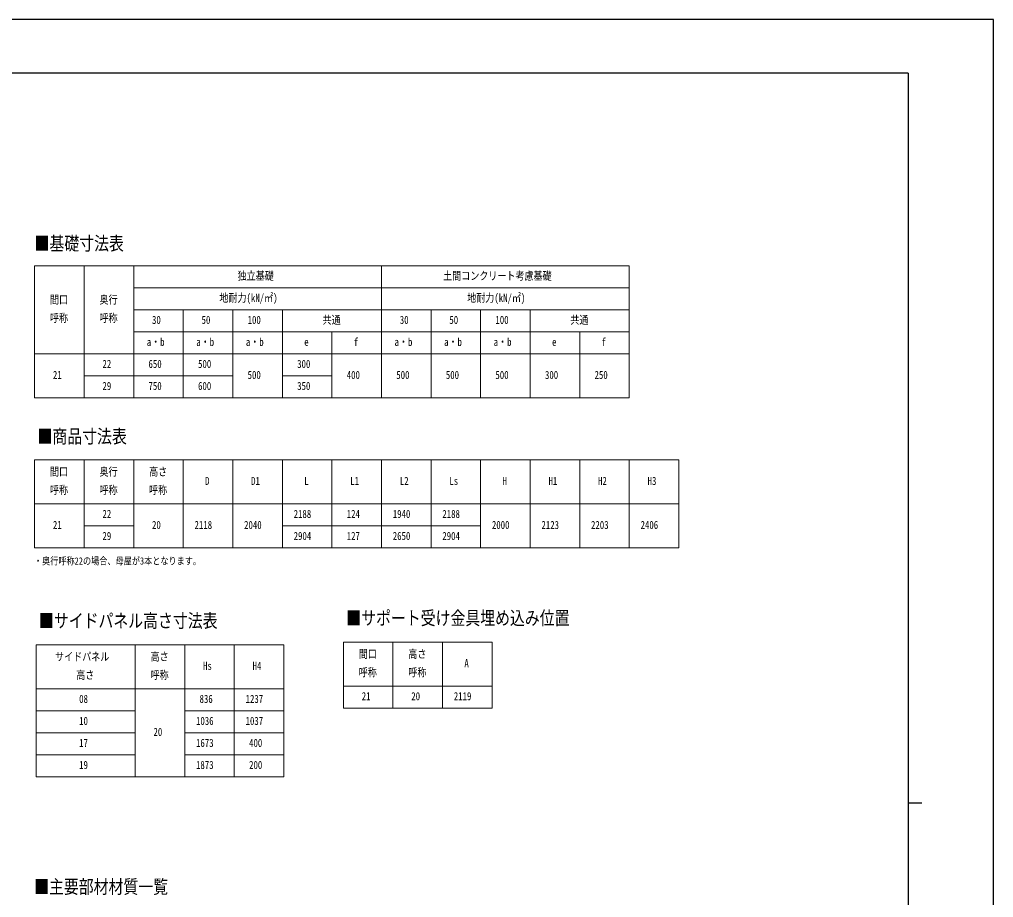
# Model space of a CAD drawing. Units: millimetres, scale not verified. Extents: x -10512 to 10512, y -7425 to 7425.
# Drawn here: x 1668 to 10512, y -547 to 7425 of the extents above; entities that cross this region are included whole.
import ezdxf
from ezdxf.enums import TextEntityAlignment as Align

# ---------------------------------------------------------------- set-up
doc = ezdxf.new("R2010")
doc.units = ezdxf.units.MM
doc.header["$LTSCALE"] = 30
doc.layers.add('0-1_TABLE1', color=7, linetype='Continuous', lineweight=18)
doc.layers.add('0-2_USER1', color=3, linetype='Continuous')
doc.layers.add('0-7_YKK_ZWAK', color=7, linetype='Continuous')
doc.styles.add('ＭＳ ゴシック', font='')
doc.styles.get('ＭＳ ゴシック').set_extended_font_data('MS Gothic')

msp = doc.modelspace()

# ---------------------------------------------------------------- linework, layer by layer
at = {"layer": '0-1_TABLE1'}
for p, q in [((1805.49, 5188.71), (7205.49, 5188.71)), ((1805.49, 5188.71), (1805.49, 3988.71)), ((2255.49, 5188.71), (2255.49, 3988.71)), ((2705.49, 5188.71), (2705.49, 3988.71)), ((4955.49, 5188.71), (4955.49, 3988.71)), ((2705.49, 4988.71), (7205.49, 4988.71)), ((2705.49, 4788.71), (7205.49, 4788.71)), ((3155.49, 4788.71), (3155.49, 3988.71)), ((3605.49, 4788.71), (3605.49, 3988.71)), ((4055.49, 4788.71), (4055.49, 3988.71)), ((5405.49, 4788.71), (5405.49, 3988.71)), ((5855.49, 4788.71), (5855.49, 3988.71)), ((6305.49, 4788.71), (6305.49, 3988.71)), ((2705.49, 4588.71), (7205.49, 4588.71)), ((4505.49, 4588.71), (4505.49, 3988.71)), ((6755.49, 4588.71), (6755.49, 3988.71)), ((1805.49, 4388.71), (7205.49, 4388.71)), ((2255.49, 4188.71), (3605.49, 4188.71)), ((4055.49, 4188.71), (4505.49, 4188.71)), ((1805.49, 3426.73), (7655.49, 3426.73)), ((1805.49, 3426.73), (1805.49, 2626.73)), ((2255.49, 3426.73), (2255.49, 2626.73)), ((2705.49, 3426.73), (2705.49, 2626.73)), ((3155.49, 3426.73), (3155.49, 2626.73)), ((3605.49, 3426.73), (3605.49, 2626.73)), ((4055.49, 3426.73), (4055.49, 2626.73)), ((4505.49, 3426.73), (4505.49, 2626.73)), ((4955.49, 3426.73), (4955.49, 2626.73)), ((5405.49, 3426.73), (5405.49, 2626.73)), ((5855.49, 3426.73), (5855.49, 2626.73)), ((6305.49, 3426.73), (6305.49, 2626.73)), ((6755.49, 3426.73), (6755.49, 2626.73)), ((7205.49, 3426.73), (7205.49, 2626.73)), ((7655.49, 3426.73), (7655.49, 2626.73)), ((1805.49, 3026.73), (7655.49, 3026.73)), ((2255.49, 2826.73), (2705.49, 2826.73)), ((4055.49, 2826.73), (5855.49, 2826.73)), ((1805.49, 2626.73), (7655.49, 2626.73)), ((4609.65, 1771.85), (5959.65, 1771.85)), ((4609.65, 1771.85), (4609.65, 1171.85)), ((5059.65, 1771.85), (5059.65, 1171.85)), ((5509.65, 1771.85), (5509.65, 1171.85)), ((5959.65, 1771.85), (5959.65, 1171.85)), ((1819, 1747.56), (4069, 1747.56)), ((1819, 1747.56), (1819, 547.56)), ((2719, 1747.56), (2719, 547.56)), ((3169, 1747.56), (3169, 547.56)), ((3619, 1747.56), (3619, 547.56)), ((4069, 1747.56), (4069, 547.56)), ((1819, 1347.56), (4069, 1347.56)), ((4609.65, 1371.85), (5959.65, 1371.85)), ((4609.65, 1171.85), (5959.65, 1171.85)), ((1819, 1147.56), (2719, 1147.56)), ((3169, 1147.56), (4069, 1147.56)), ((1819, 947.56), (2719, 947.56)), ((3169, 947.56), (4069, 947.56)), ((1819, 747.56), (2719, 747.56)), ((3169, 747.56), (4069, 747.56)), ((1819, 547.56), (4069, 547.56))]:
    msp.add_line(p, q, dxfattribs=at)
for points in [[(7205.49, 5188.71), (7205.49, 4788.71), (7205.49, 3988.71)], [(1805.49, 3988.71), (2255.49, 3988.71), (4955.49, 3988.71), (7205.49, 3988.71)]]:
    msp.add_lwpolyline(points, dxfattribs=at)
at = {"layer": '0-7_YKK_ZWAK'}
for p, q in [((9737.55, 6937.5), (-9762.45, 6937.5)), ((9737.55, 6937.5), (9737.55, -6312.5)), ((9737.55, 312.5), (9862.55, 312.5))]:
    msp.add_line(p, q, dxfattribs=at)
msp.add_lwpolyline([(-10512.5, -7425), (10512.5, -7425), (10512.5, 7425), (-10512.5, 7425)], close=True, dxfattribs=at)

# ---------------------------------------------------------------- texts
at = {"layer": '0-1_TABLE1', "style": 'ＭＳ ゴシック', "width": 0.8}
for s, p in [('独立基礎', (3649.15, 5038.71)), ('土間コンクリート考慮基礎', (5515.15, 5038.71)), ('間口', (1945.15, 4822.04)), ('奥行', (2395.15, 4822.04)), ('地耐力(kN/㎡)', (3483.82, 4838.71)), ('地耐力(kN/㎡)', (5733.82, 4838.71)), ('呼称', (1945.15, 4655.37)), ('呼称', (2395.15, 4655.37)), ('30', (2871.82, 4638.71)), ('50', (3321.82, 4638.71)), ('100', (3739.82, 4638.71)), ('共通', (4420.15, 4638.71)), ('30', (5121.82, 4638.71)), ('50', (5571.82, 4638.71)), ('100', (5989.82, 4638.71)), ('共通', (6670.15, 4638.71)), ('a・b', (2823.82, 4438.71)), ('a・b', (3273.82, 4438.71)), ('a・b', (3723.82, 4438.71)), ('e', (4253.82, 4438.71)), ('f', (4703.82, 4438.71)), ('a・b', (5073.82, 4438.71)), ('a・b', (5523.82, 4438.71)), ('a・b', (5973.82, 4438.71)), ('e', (6503.82, 4438.71)), ('f', (6953.82, 4438.71)), ('22', (2421.82, 4238.71)), ('650', (2839.82, 4238.71)), ('500', (3289.82, 4238.71)), ('300', (4189.82, 4238.71)), ('21', (1971.82, 4138.71)), ('500', (3739.82, 4138.71)), ('400', (4639.82, 4138.71)), ('500', (5089.82, 4138.71)), ('500', (5539.82, 4138.71)), ('500', (5989.82, 4138.71)), ('300', (6439.82, 4138.71)), ('250', (6889.82, 4138.71)), ('29', (2421.82, 4038.71)), ('750', (2839.82, 4038.71)), ('600', (3289.82, 4038.71)), ('350', (4189.82, 4038.71)), ('間口', (1945.15, 3260.07)), ('奥行', (2395.15, 3260.07)), ('高さ', (2845.15, 3260.07)), ('呼称', (1945.15, 3093.4)), ('呼称', (2395.15, 3093.4)), ('呼称', (2845.15, 3093.4)), ('D', (3353.82, 3176.73)), ('D1', (3771.82, 3176.73)), ('L', (4253.82, 3176.73)), ('L1', (4671.82, 3176.73)), ('L2', (5121.82, 3176.73)), ('Ls', (5571.82, 3176.73)), ('H', (6053.82, 3176.73)), ('H1', (6471.82, 3176.73)), ('H2', (6921.82, 3176.73)), ('H3', (7371.82, 3176.73)), ('22', (2421.82, 2876.73)), ('2188', (4157.82, 2876.73)), ('124', (4639.82, 2876.73)), ('1940', (5057.82, 2876.73)), ('2188', (5507.82, 2876.73)), ('21', (1971.82, 2776.73)), ('20', (2871.82, 2776.73)), ('2118', (3257.82, 2776.73)), ('2040', (3707.82, 2776.73)), ('2000', (5957.82, 2776.73)), ('2123', (6407.82, 2776.73)), ('2203', (6857.82, 2776.73)), ('2406', (7307.82, 2776.73)), ('29', (2421.82, 2676.73)), ('2904', (4157.82, 2676.73)), ('127', (4639.82, 2676.73)), ('2650', (5057.82, 2676.73)), ('2904', (5507.82, 2676.73)), ('サイドパネル', (1991.66, 1580.89)), ('高さ', (2858.66, 1580.89)), ('間口', (4749.32, 1605.18)), ('高さ', (5199.32, 1605.18)), ('Hs', (3335.33, 1497.56)), ('H4', (3785.33, 1497.56)), ('A', (5707.99, 1521.85)), ('高さ', (2183.66, 1414.23)), ('呼称', (2858.66, 1414.23)), ('呼称', (4749.32, 1438.52)), ('呼称', (5199.32, 1438.52)), ('08', (2210.33, 1197.56)), ('836', (3303.33, 1197.56)), ('1237', (3721.33, 1197.56)), ('21', (4775.99, 1221.85)), ('20', (5225.99, 1221.85)), ('2119', (5611.99, 1221.85)), ('10', (2210.33, 997.56)), ('1036', (3271.33, 997.56)), ('1037', (3721.33, 997.56)), ('20', (2885.33, 897.56)), ('17', (2210.33, 797.56)), ('1673', (3271.33, 797.56)), ('400', (3753.33, 797.56)), ('19', (2210.33, 597.56)), ('1873', (3271.33, 597.56)), ('200', (3753.33, 597.56))]:
    msp.add_text(s, height=73.31, dxfattribs=at).set_placement(p, align=Align.BOTTOM_LEFT)
at = {"layer": '0-2_USER1', "style": 'ＭＳ ゴシック', "width": 0.8}
for s, height, p in [('■基礎寸法表', 123.8, (1805.67, 5292.61)), ('■商品寸法表', 123.8, (1832.25, 3540.81)), ('・奥行呼称22の場合、母屋が3本となります。', 65.98, (1800.08, 2455.64)), ('■サイドパネル高さ寸法表', 123.8, (1845.54, 1866.96)), ('■サポート受け金具埋め込み位置', 123.8, (4636.2, 1891.25)), ('■主要部材材質一覧', 123.8, (1801.47, -548.36))]:
    msp.add_text(s, height=height, dxfattribs=at).set_placement(p, align=Align.BOTTOM_LEFT)

doc.saveas('drawing.dxf')
